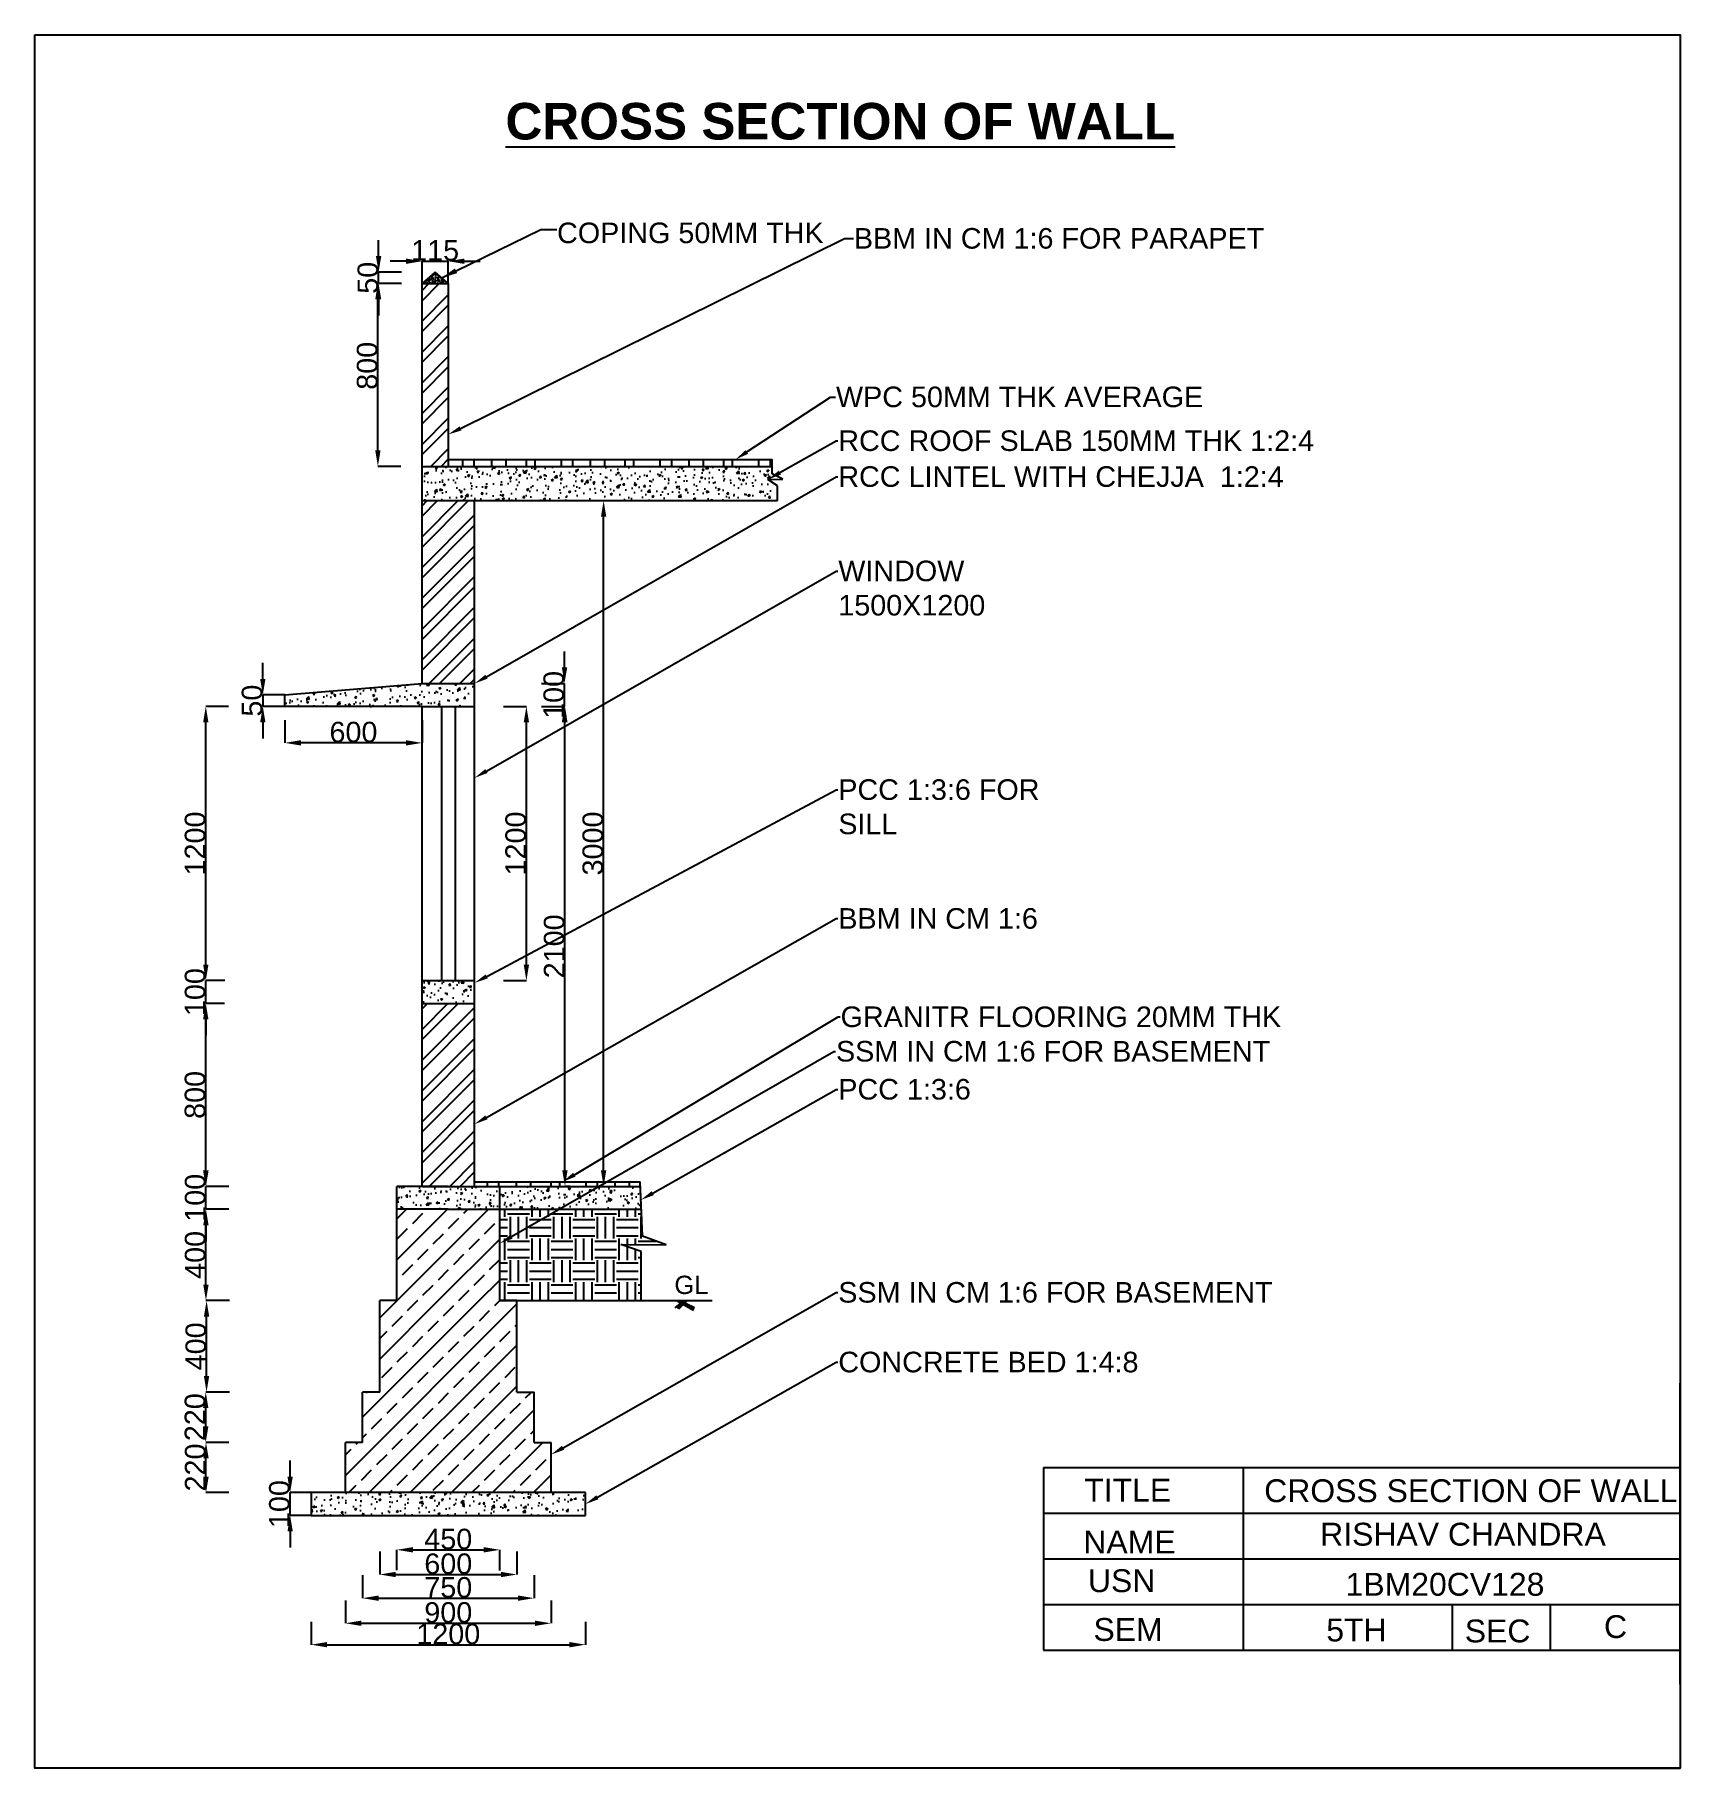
# Model space of a CAD drawing. Header units: millimetres. Extents: x 195193 to 202394, y 61107 to 68691.
import ezdxf
from ezdxf import colors
from ezdxf.entities.mleader import LeaderData, LeaderLine
from ezdxf.math import Vec2, Vec3

# ---------------------------------------------------------------- set-up
doc = ezdxf.new("R2010")
doc.units = ezdxf.units.MM
doc.styles.get("Standard").update_dxf_attribs({"font": 'Arial.ttf'})
doc.dimstyles.new('ISO-25', dxfattribs={"dimtxt": 90, "dimasz": 70, "dimexe": 0.1, "dimexo": 0, "dimtad": 1, "dimtxsty": 'Standard', "dimcen": 2.5, "dimadec": 0, "dimazin": 0, "dimtfac": 1, "dimtmove": 0, "dimatfit": 3, "dimfxl": 0, "dimarcsym": 0})

# ---------------------------------------------------------------- blocks, each defined once
blk = doc.blocks.new('*D1')
at = {"color": 0, "lineweight": -2}
for p, q in [((196403.1, 61747.5), (196403.1, 61647.4)), ((197603.1, 61747.5), (197603.1, 61647.4)), ((196473.1, 61647.5), (197533.1, 61647.5))]:
    blk.add_line(p, q, dxfattribs=at)
at = {"color": 0}
for points in [[(196473.1, 61659.1), (196473.1, 61635.8), (196403.1, 61647.5)], [(197533.1, 61659.1), (197533.1, 61635.8), (197603.1, 61647.5)]]:
    blk.add_solid(points, dxfattribs=at)
at = {"layer": 'Defpoints', "color": 0}
for p in [(196403.1, 62212.7), (197603.1, 62212.7), (197603.1, 61647.5)]:
    blk.add_point(p, dxfattribs=at)
at = {"color": 0, "insert": (197003.1, 61694), "char_height": 90, "attachment_point": 5}
blk.add_mtext('1200', dxfattribs=at)
blk = doc.blocks.new('*D2')
at = {"color": 0, "lineweight": -2}
for p, q in [((196553.1, 61841.1), (196553.1, 61741)), ((197453.1, 61841.1), (197453.1, 61741)), ((196623.1, 61741.1), (197383.1, 61741.1))]:
    blk.add_line(p, q, dxfattribs=at)
at = {"color": 0}
for points in [[(196623.1, 61752.8), (196623.1, 61729.5), (196553.1, 61741.1)], [(197383.1, 61752.8), (197383.1, 61729.5), (197453.1, 61741.1)]]:
    blk.add_solid(points, dxfattribs=at)
at = {"layer": 'Defpoints', "color": 0}
for p in [(196553.1, 62312.7), (197453.1, 62312.7), (197453.1, 61741.1)]:
    blk.add_point(p, dxfattribs=at)
at = {"color": 0, "insert": (197003.1, 61787.7), "char_height": 90, "attachment_point": 5}
blk.add_mtext('900', dxfattribs=at)
blk = doc.blocks.new('*D3')
at = {"color": 0, "lineweight": -2}
for p, q in [((196628.1, 61950.9), (196628.1, 61850.8)), ((197378.1, 61950.9), (197378.1, 61850.8)), ((196698.1, 61850.9), (197308.1, 61850.9))]:
    blk.add_line(p, q, dxfattribs=at)
at = {"color": 0}
for points in [[(196698.1, 61862.6), (196698.1, 61839.2), (196628.1, 61850.9)], [(197308.1, 61862.6), (197308.1, 61839.2), (197378.1, 61850.9)]]:
    blk.add_solid(points, dxfattribs=at)
at = {"layer": 'Defpoints', "color": 0}
for p in [(196628.1, 62532.7), (197378.1, 62532.7), (197378.1, 61850.9)]:
    blk.add_point(p, dxfattribs=at)
at = {"color": 0, "insert": (197003.1, 61897.5), "char_height": 90, "attachment_point": 5}
blk.add_mtext('750', dxfattribs=at)
blk = doc.blocks.new('*D4')
at = {"color": 0, "lineweight": -2}
for p, q in [((196703.1, 62054.5), (196703.1, 61954.4)), ((197303.1, 62054.5), (197303.1, 61954.4)), ((196773.1, 61954.5), (197233.1, 61954.5))]:
    blk.add_line(p, q, dxfattribs=at)
at = {"color": 0}
for points in [[(196773.1, 61966.1), (196773.1, 61942.8), (196703.1, 61954.5)], [(197233.1, 61966.1), (197233.1, 61942.8), (197303.1, 61954.5)]]:
    blk.add_solid(points, dxfattribs=at)
at = {"layer": 'Defpoints', "color": 0}
for p in [(196703.1, 62752.7), (197303.1, 62057.5), (197303.1, 61954.5)]:
    blk.add_point(p, dxfattribs=at)
at = {"color": 0, "insert": (197003.1, 62001), "char_height": 90, "attachment_point": 5}
blk.add_mtext('600', dxfattribs=at)
blk = doc.blocks.new('*D5')
at = {"color": 0, "lineweight": -2}
for p, q in [((196778.1, 61973.2), (196778.1, 62062.7)), ((196848.1, 62062.6), (197158.1, 62062.6)), ((197228.1, 61972.2), (197228.1, 62062.7))]:
    blk.add_line(p, q, dxfattribs=at)
at = {"color": 0}
for points in [[(196848.1, 62074.2), (196848.1, 62050.9), (196778.1, 62062.6)], [(197158.1, 62074.2), (197158.1, 62050.9), (197228.1, 62062.6)]]:
    blk.add_solid(points, dxfattribs=at)
at = {"layer": 'Defpoints', "color": 0}
for p in [(197228.1, 62062.6), (196778.1, 61973.2), (197228.1, 61972.2)]:
    blk.add_point(p, dxfattribs=at)
at = {"color": 0, "insert": (197003.1, 62109.1), "char_height": 90, "attachment_point": 5}
blk.add_mtext('450', dxfattribs=at)
blk = doc.blocks.new('*D6')
at = {"color": 0, "lineweight": -2}
for p, q in [((196043, 62532.7), (195942.9, 62532.7)), ((195943, 62382.7), (195943, 62462.7)), ((196043, 62312.7), (195942.9, 62312.7))]:
    blk.add_line(p, q, dxfattribs=at)
at = {"color": 0}
for points in [[(195931.3, 62462.7), (195954.6, 62462.7), (195943, 62532.7)], [(195931.3, 62382.7), (195954.6, 62382.7), (195943, 62312.7)]]:
    blk.add_solid(points, dxfattribs=at)
at = {"layer": 'Defpoints', "color": 0}
for p in [(195943, 62532.7), (196553.1, 62532.7), (196553.1, 62312.7)]:
    blk.add_point(p, dxfattribs=at)
at = {"color": 0, "insert": (195896.4, 62422.7), "char_height": 90, "attachment_point": 5, "rotation": 90}
blk.add_mtext('220', dxfattribs=at)
blk = doc.blocks.new('*D7')
at = {"color": 0, "lineweight": -2}
for p, q in [((196041.8, 62752.7), (195941.7, 62752.7)), ((195941.8, 62602.7), (195941.8, 62682.7)), ((196041.8, 62532.7), (195941.7, 62532.7))]:
    blk.add_line(p, q, dxfattribs=at)
at = {"color": 0}
for points in [[(195930.1, 62682.7), (195953.4, 62682.7), (195941.8, 62752.7)], [(195930.1, 62602.7), (195953.4, 62602.7), (195941.8, 62532.7)]]:
    blk.add_solid(points, dxfattribs=at)
at = {"layer": 'Defpoints', "color": 0}
for p in [(195941.8, 62752.7), (196628.1, 62752.7), (196628.1, 62532.7)]:
    blk.add_point(p, dxfattribs=at)
at = {"color": 0, "insert": (195895.2, 62642.7), "char_height": 90, "attachment_point": 5, "rotation": 90}
blk.add_mtext('220', dxfattribs=at)
blk = doc.blocks.new('*D8')
at = {"color": 0, "lineweight": -2}
for p, q in [((196045.4, 63152.7), (195945.3, 63152.7)), ((195945.4, 62822.7), (195945.4, 63082.7)), ((196045.4, 62752.7), (195945.3, 62752.7))]:
    blk.add_line(p, q, dxfattribs=at)
at = {"color": 0}
for points in [[(195933.7, 63082.7), (195957, 63082.7), (195945.4, 63152.7)], [(195933.7, 62822.7), (195957, 62822.7), (195945.4, 62752.7)]]:
    blk.add_solid(points, dxfattribs=at)
at = {"layer": 'Defpoints', "color": 0}
for p in [(195945.4, 63152.7), (196703.1, 63152.7), (196703.1, 62752.7)]:
    blk.add_point(p, dxfattribs=at)
at = {"color": 0, "insert": (195898.8, 62952.7), "char_height": 90, "attachment_point": 5, "rotation": 90}
blk.add_mtext('400', dxfattribs=at)
blk = doc.blocks.new('*D9')
at = {"color": 0, "lineweight": -2}
for p, q in [((196042.7, 63552.7), (195942.6, 63552.7)), ((195942.7, 63222.7), (195942.7, 63482.7)), ((196042.7, 63152.7), (195942.6, 63152.7))]:
    blk.add_line(p, q, dxfattribs=at)
at = {"color": 0}
for points in [[(195931, 63482.7), (195954.4, 63482.7), (195942.7, 63552.7)], [(195931, 63222.7), (195954.4, 63222.7), (195942.7, 63152.7)]]:
    blk.add_solid(points, dxfattribs=at)
at = {"layer": 'Defpoints', "color": 0}
for p in [(195942.7, 63552.7), (196778.1, 63552.7), (196778.1, 63152.7)]:
    blk.add_point(p, dxfattribs=at)
at = {"color": 0, "insert": (195896.1, 63352.7), "char_height": 90, "attachment_point": 5, "rotation": 90}
blk.add_mtext('400', dxfattribs=at)
blk = doc.blocks.new('*D10')
at = {"color": 0, "lineweight": -2}
for p, q in [((195942.7, 63722.7), (195942.7, 63792.7)), ((196042.7, 63652.7), (195942.6, 63652.7)), ((195942.7, 63552.7), (195942.7, 63652.7)), ((196035.3, 63552.7), (195942.6, 63552.7)), ((195942.7, 63482.7), (195942.7, 63412.7))]:
    blk.add_line(p, q, dxfattribs=at)
at = {"color": 0}
for points in [[(195931.1, 63722.7), (195954.4, 63722.7), (195942.7, 63652.7)], [(195931.1, 63482.7), (195954.4, 63482.7), (195942.7, 63552.7)]]:
    blk.add_solid(points, dxfattribs=at)
at = {"layer": 'Defpoints', "color": 0}
for p in [(195942.7, 63652.7), (196778.1, 63652.7), (196035.3, 63552.7)]:
    blk.add_point(p, dxfattribs=at)
at = {"color": 0, "insert": (195896.2, 63602.7), "char_height": 90, "attachment_point": 5, "rotation": 90}
blk.add_mtext('100', dxfattribs=at)
blk = doc.blocks.new('*D11')
at = {"color": 0, "lineweight": -2}
for p, q in [((195941.9, 64452.7), (195942, 64452.7)), ((195941.9, 63722.7), (195941.9, 64382.7)), ((195941.9, 63652.7), (195942, 63652.7))]:
    blk.add_line(p, q, dxfattribs=at)
at = {"color": 0}
for points in [[(195930.2, 64382.7), (195953.5, 64382.7), (195941.9, 64452.7)], [(195930.2, 63722.7), (195953.5, 63722.7), (195941.9, 63652.7)]]:
    blk.add_solid(points, dxfattribs=at)
at = {"layer": 'Defpoints', "color": 0}
for p in [(195941.9, 64452.7), (195941.9, 64452.7), (195941.9, 63652.7)]:
    blk.add_point(p, dxfattribs=at)
at = {"color": 0, "insert": (195895.3, 64052.7), "char_height": 90, "attachment_point": 5, "rotation": 90}
blk.add_mtext('800', dxfattribs=at)
blk = doc.blocks.new('*D12')
at = {"color": 0, "lineweight": -2}
for p, q in [((196042.1, 65752.7), (195942, 65752.7)), ((195942.1, 64622.7), (195942.1, 65682.7)), ((196025.8, 64552.7), (195942, 64552.7))]:
    blk.add_line(p, q, dxfattribs=at)
at = {"color": 0}
for points in [[(195930.5, 65682.7), (195953.8, 65682.7), (195942.1, 65752.7)], [(195930.5, 64622.7), (195953.8, 64622.7), (195942.1, 64552.7)]]:
    blk.add_solid(points, dxfattribs=at)
at = {"layer": 'Defpoints', "color": 0}
for p in [(195942.1, 65752.7), (196890.6, 65752.7), (196025.8, 64552.7)]:
    blk.add_point(p, dxfattribs=at)
at = {"color": 0, "insert": (195895.6, 65152.7), "char_height": 90, "attachment_point": 5, "rotation": 90}
blk.add_mtext('1200', dxfattribs=at)
blk = doc.blocks.new('*D13')
at = {"color": 0, "lineweight": -2}
for p, q in [((196288.1, 65692.9), (196288.1, 65592.8)), ((196888.1, 65692.9), (196888.1, 65592.8)), ((196818.1, 65592.9), (196358.1, 65592.9))]:
    blk.add_line(p, q, dxfattribs=at)
at = {"color": 0}
for points in [[(196358.1, 65604.6), (196358.1, 65581.3), (196288.1, 65592.9)], [(196818.1, 65604.6), (196818.1, 65581.3), (196888.1, 65592.9)]]:
    blk.add_solid(points, dxfattribs=at)
at = {"layer": 'Defpoints', "color": 0}
for p in [(196288.1, 65752.7), (196888.1, 65752.7), (196288.1, 65592.9)]:
    blk.add_point(p, dxfattribs=at)
at = {"color": 0, "insert": (196588.1, 65639.5), "char_height": 90, "attachment_point": 5}
blk.add_mtext('600', dxfattribs=at)
blk = doc.blocks.new('*D14')
at = {"color": 0, "lineweight": -2}
for p, q in [((196191.5, 65872.7), (196191.5, 65942.7)), ((196288.1, 65802.7), (196191.4, 65802.7)), ((196191.5, 65802.7), (196191.5, 65752.7)), ((196288.1, 65752.7), (196191.4, 65752.7)), ((196191.5, 65682.7), (196191.5, 65612.7))]:
    blk.add_line(p, q, dxfattribs=at)
at = {"color": 0}
for points in [[(196179.9, 65872.7), (196203.2, 65872.7), (196191.5, 65802.7)], [(196179.9, 65682.7), (196203.2, 65682.7), (196191.5, 65752.7)]]:
    blk.add_solid(points, dxfattribs=at)
at = {"layer": 'Defpoints', "color": 0}
for p in [(196288.1, 65802.7), (196191.5, 65752.7), (196288.1, 65752.7)]:
    blk.add_point(p, dxfattribs=at)
at = {"color": 0, "insert": (196144.9, 65777.7), "char_height": 90, "attachment_point": 5, "rotation": 90}
blk.add_mtext('50', dxfattribs=at)
blk = doc.blocks.new('*D15')
at = {"color": 0, "lineweight": -2}
for p, q in [((195942.1, 64622.7), (195942.1, 64692.7)), ((196025.8, 64552.7), (195942, 64552.7)), ((195942.1, 64452.7), (195942.1, 64552.7)), ((196024.3, 64452.7), (195942, 64452.7)), ((195942.1, 64382.7), (195942.1, 64312.7))]:
    blk.add_line(p, q, dxfattribs=at)
at = {"color": 0}
for points in [[(195930.5, 64622.7), (195953.8, 64622.7), (195942.1, 64552.7)], [(195930.5, 64382.7), (195953.8, 64382.7), (195942.1, 64452.7)]]:
    blk.add_solid(points, dxfattribs=at)
at = {"layer": 'Defpoints', "color": 0}
for p in [(195942.1, 64552.7), (196025.8, 64552.7), (196024.3, 64452.7)]:
    blk.add_point(p, dxfattribs=at)
at = {"color": 0, "insert": (195895.6, 64502.7), "char_height": 90, "attachment_point": 5, "rotation": 90}
blk.add_mtext('100', dxfattribs=at)
blk = doc.blocks.new('*D16')
at = {"color": 0, "lineweight": -2}
for p, q in [((197582.6, 66652.7), (197682.7, 66652.7)), ((197682.6, 63722.7), (197682.6, 66582.7)), ((197582.6, 63652.7), (197682.7, 63652.7))]:
    blk.add_line(p, q, dxfattribs=at)
at = {"color": 0}
for points in [[(197670.9, 66582.7), (197694.2, 66582.7), (197682.6, 66652.7)], [(197670.9, 63722.7), (197694.2, 63722.7), (197682.6, 63652.7)]]:
    blk.add_solid(points, dxfattribs=at)
at = {"layer": 'Defpoints', "color": 0}
for p in [(196888.1, 66652.7), (197682.6, 66652.7), (196778.1, 63652.7)]:
    blk.add_point(p, dxfattribs=at)
at = {"color": 0, "insert": (197635.9, 65152.7), "char_height": 90, "attachment_point": 5, "rotation": 90}
blk.add_mtext('3000', dxfattribs=at)
blk = doc.blocks.new('*D17')
at = {"color": 0, "lineweight": -2}
for p, q in [((197244.8, 65752.7), (197344.9, 65752.7)), ((197344.8, 64622.7), (197344.8, 65682.7)), ((197244.8, 64552.7), (197344.9, 64552.7))]:
    blk.add_line(p, q, dxfattribs=at)
at = {"color": 0}
for points in [[(197333.2, 65682.7), (197356.5, 65682.7), (197344.8, 65752.7)], [(197333.2, 64622.7), (197356.5, 64622.7), (197344.8, 64552.7)]]:
    blk.add_solid(points, dxfattribs=at)
at = {"layer": 'Defpoints', "color": 0}
for p in [(197118.1, 65752.7), (197344.8, 65752.7), (197118.1, 64552.7)]:
    blk.add_point(p, dxfattribs=at)
at = {"color": 0, "insert": (197298.2, 65152.7), "char_height": 90, "attachment_point": 5, "rotation": 90}
blk.add_mtext('1200', dxfattribs=at)
blk = doc.blocks.new('*D18')
at = {"color": 0, "lineweight": -2}
for p, q in [((197413.4, 65752.7), (197513.5, 65752.7)), ((197513.4, 63722.7), (197513.4, 65682.7)), ((197535.8, 63652.7), (197513.3, 63652.7))]:
    blk.add_line(p, q, dxfattribs=at)
at = {"color": 0}
for points in [[(197501.7, 65682.7), (197525, 65682.7), (197513.4, 65752.7)], [(197501.7, 63722.7), (197525, 63722.7), (197513.4, 63652.7)]]:
    blk.add_solid(points, dxfattribs=at)
at = {"layer": 'Defpoints', "color": 0}
for p in [(197118.1, 65752.7), (197513.4, 65752.7), (197535.8, 63652.7)]:
    blk.add_point(p, dxfattribs=at)
at = {"color": 0, "insert": (197466.8, 64702.7), "char_height": 90, "attachment_point": 5, "rotation": 90}
blk.add_mtext('2100', dxfattribs=at)
blk = doc.blocks.new('*D19')
at = {"color": 0, "lineweight": -2}
for p, q in [((196818.1, 67700.2), (196748.1, 67700.2)), ((196888.1, 67602.7), (196888.1, 67700.3)), ((196888.1, 67700.2), (197003.1, 67700.2)), ((197003.1, 67602.7), (197003.1, 67700.3)), ((197073.1, 67700.2), (197143.1, 67700.2))]:
    blk.add_line(p, q, dxfattribs=at)
at = {"color": 0}
for points in [[(196818.1, 67711.9), (196818.1, 67688.5), (196888.1, 67700.2)], [(197073.1, 67711.9), (197073.1, 67688.5), (197003.1, 67700.2)]]:
    blk.add_solid(points, dxfattribs=at)
at = {"layer": 'Defpoints', "color": 0}
for p in [(197003.1, 67700.2), (196888.1, 67602.7), (197003.1, 67602.7)]:
    blk.add_point(p, dxfattribs=at)
at = {"color": 0, "insert": (196945.6, 67746.8), "char_height": 90, "attachment_point": 5}
blk.add_mtext('115', dxfattribs=at)
blk = doc.blocks.new('*D20')
at = {"color": 0, "lineweight": -2}
for p, q in [((196795, 67602.7), (196694.9, 67602.7)), ((196695, 66872.7), (196695, 67532.7)), ((196795, 66802.7), (196694.9, 66802.7))]:
    blk.add_line(p, q, dxfattribs=at)
at = {"color": 0}
for points in [[(196683.4, 67532.7), (196706.7, 67532.7), (196695, 67602.7)], [(196683.4, 66872.7), (196706.7, 66872.7), (196695, 66802.7)]]:
    blk.add_solid(points, dxfattribs=at)
at = {"layer": 'Defpoints', "color": 0}
for p in [(196695, 67602.7), (196888.1, 67602.7), (196888.1, 66802.7)]:
    blk.add_point(p, dxfattribs=at)
at = {"color": 0, "insert": (196648.5, 67242.7), "char_height": 90, "attachment_point": 5, "rotation": 90}
blk.add_mtext('800', dxfattribs=at)
blk = doc.blocks.new('*D21')
at = {"color": 0, "lineweight": -2}
for p, q in [((196698.1, 67722.7), (196698.1, 67792.7)), ((196798.1, 67652.7), (196698, 67652.7)), ((196798.1, 67602.7), (196698, 67602.7)), ((196698.1, 67602.7), (196698.1, 67652.7)), ((196698.1, 67532.7), (196698.1, 67462.7))]:
    blk.add_line(p, q, dxfattribs=at)
at = {"color": 0}
for points in [[(196686.4, 67722.7), (196709.8, 67722.7), (196698.1, 67652.7)], [(196686.4, 67532.7), (196709.8, 67532.7), (196698.1, 67602.7)]]:
    blk.add_solid(points, dxfattribs=at)
at = {"layer": 'Defpoints', "color": 0}
for p in [(196698.1, 67652.7), (196888.1, 67602.7), (196945.6, 67652.7)]:
    blk.add_point(p, dxfattribs=at)
at = {"color": 0, "insert": (196651.5, 67627.7), "char_height": 90, "attachment_point": 5, "rotation": 90}
blk.add_mtext('50', dxfattribs=at)
blk = doc.blocks.new('*D22')
at = {"color": 0, "lineweight": -2}
for p, q in [((196311.1, 62382.7), (196311.1, 62452.7)), ((196403.1, 62312.7), (196311, 62312.7)), ((196311.1, 62212.7), (196311.1, 62312.7)), ((196403.1, 62212.7), (196311, 62212.7)), ((196311.1, 62142.7), (196311.1, 62072.7))]:
    blk.add_line(p, q, dxfattribs=at)
at = {"color": 0}
for points in [[(196299.4, 62382.7), (196322.8, 62382.7), (196311.1, 62312.7)], [(196299.4, 62142.7), (196322.8, 62142.7), (196311.1, 62212.7)]]:
    blk.add_solid(points, dxfattribs=at)
at = {"layer": 'Defpoints', "color": 0}
for p in [(196311.1, 62312.7), (196403.1, 62312.7), (196403.1, 62212.7)]:
    blk.add_point(p, dxfattribs=at)
at = {"color": 0, "insert": (196264.5, 62262.7), "char_height": 90, "attachment_point": 5, "rotation": 90}
blk.add_mtext('100', dxfattribs=at)
blk = doc.blocks.new('*D23')
at = {"color": 0, "lineweight": -2}
for p, q in [((197511.5, 65922.7), (197511.5, 65992.7)), ((197411.5, 65852.7), (197511.6, 65852.7)), ((197511.5, 65752.7), (197511.5, 65852.7)), ((197411.5, 65752.7), (197511.6, 65752.7)), ((197511.5, 65682.7), (197511.5, 65612.7))]:
    blk.add_line(p, q, dxfattribs=at)
at = {"color": 0}
for points in [[(197499.9, 65922.7), (197523.2, 65922.7), (197511.5, 65852.7)], [(197499.9, 65682.7), (197523.2, 65682.7), (197511.5, 65752.7)]]:
    blk.add_solid(points, dxfattribs=at)
at = {"layer": 'Defpoints', "color": 0}
for p in [(197118.1, 65852.7), (197511.5, 65852.7), (197118.1, 65752.7)]:
    blk.add_point(p, dxfattribs=at)
at = {"color": 0, "insert": (197465, 65802.7), "char_height": 90, "attachment_point": 5, "rotation": 90}
blk.add_mtext('100', dxfattribs=at)

msp = doc.modelspace()

# ---------------------------------------------------------------- hatches: boundary and pattern name
h = msp.add_hatch()
h.set_pattern_fill('AR-CONC', color=256, scale=0.1)
h.paths.add_polyline_path([(196945.584, 67652.657), (196888.084, 67602.657), (197003.084, 67602.657)])
h = msp.add_hatch()
h.set_pattern_fill('ANSI32', color=256, scale=10)
h.paths.add_polyline_path([(197118.084, 64452.657), (196888.084, 64452.657), (196888.084, 63652.657), (197003.084, 63652.657), (197118.084, 63652.657)])
h.paths.add_polyline_path([(197118.084, 66652.657), (196888.084, 66652.657), (196888.084, 65852.657), (197118.084, 65852.657)])
h.paths.add_polyline_path([(197003.084, 67602.657), (196888.084, 67602.657), (196888.084, 66802.657), (197003.084, 66802.657)])
h = msp.add_hatch()
h.set_pattern_fill('AR-RSHKE', color=256, scale=0.5)
h.paths.add_polyline_path([(197842.284, 63672.657), (197228.084, 63672.657), (197118.084, 63672.657), (197118.084, 63652.657), (197228.084, 63652.657), (197843.175, 63652.657)])
h.paths.add_polyline_path([(198419.667, 66832.657), (197003.084, 66832.657), (197003.084, 66802.657), (198419.667, 66802.657)])
h = msp.add_hatch()
h.set_pattern_fill('AR-CONC', color=256, scale=0.5)
h.paths.add_polyline_path([(198419.667, 66770.02), (198419.667, 66802.657), (196888.084, 66802.657), (196888.084, 66652.657), (198442.963, 66652.657), (198442.963, 66718.069), (198401.796, 66745.668), (198466.781, 66747.291)])
h = msp.add_hatch()
h.set_pattern_fill('AR-CONC', color=256, scale=0.5)
h.paths.add_polyline_path([(197118.084, 65852.657), (196888.084, 65852.657), (196288.084, 65802.657), (196288.084, 65752.657), (196888.084, 65752.657), (197118.084, 65752.657)])
h = msp.add_hatch()
h.set_pattern_fill('AR-CONC', color=256, scale=0.5)
h.paths.add_polyline_path([(197118.084, 65852.657), (196888.084, 65852.657), (196888.084, 65752.657), (197118.084, 65752.657)])
h = msp.add_hatch()
h.set_pattern_fill('AR-CONC', color=256, scale=0.5)
h.paths.add_polyline_path([(197118.084, 64552.657), (196888.084, 64552.657), (196888.084, 64452.657), (197118.084, 64452.657)])
h = msp.add_hatch()
h.set_pattern_fill('AR-CONC', color=256, scale=0.5)
h.paths.add_polyline_path([(197228.084, 63652.657), (197003.084, 63652.657), (196890.584, 63652.657), (196778.084, 63652.657), (196778.084, 63552.657), (197003.084, 63552.657), (197228.084, 63552.657)])
h = msp.add_hatch()
h.set_pattern_fill('AR-CONC', color=256, scale=0.5)
h.paths.add_polyline_path([(197843.605, 63652.657), (197228.084, 63652.657), (197228.084, 63552.657), (197847.858, 63552.702)])
h = msp.add_hatch()
h.set_pattern_fill('ANSI33', color=256, scale=20)
h.paths.add_polyline_path([(197228.084, 63552.657), (197003.084, 63552.657), (196778.084, 63552.657), (196778.084, 63152.657), (197003.084, 63152.657), (197228.084, 63152.657)])
h = msp.add_hatch()
h.set_pattern_fill('EARTH', color=256, scale=15)
h.paths.add_polyline_path([(197852.887, 63434.506), (197847.858, 63552.702), (197228.084, 63552.657), (197228.084, 63152.657), (197846.787, 63152.657), (197846.787, 63367.221), (197758.202, 63398.761), (197955.988, 63396.658)])
h = msp.add_hatch()
h.set_pattern_fill('ANSI33', color=256, scale=20)
h.paths.add_polyline_path([(197453.084, 62532.657), (197003.084, 62532.657), (196553.084, 62532.657), (196553.084, 62312.657), (197453.084, 62312.657)])
h.paths.add_polyline_path([(197378.084, 62752.657), (197003.084, 62752.657), (196628.084, 62752.657), (196628.084, 62532.657), (197003.084, 62532.657), (197378.084, 62532.657)])
h.paths.add_polyline_path([(197303.084, 63152.657), (197003.084, 63152.657), (196703.084, 63152.657), (196703.084, 62752.657), (197003.084, 62752.657), (197303.084, 62752.657)])
h = msp.add_hatch()
h.set_pattern_fill('ANSI33', color=256)
edge = h.paths.add_edge_path()
edge.add_line((197003.084, 62532.657), (196553.084, 62532.657))
h = msp.add_hatch()
h.set_pattern_fill('AR-CONC', color=256, scale=20)
h.paths.add_polyline_path([(197603.084, 62312.657), (196403.084, 62312.657), (196403.084, 62212.657), (197603.084, 62212.657)])
h = msp.add_hatch()
h.set_pattern_fill('AR-CONC', color=256, scale=0.5)
h.paths.add_polyline_path([(197603.084, 62312.657), (196403.084, 62312.657), (196403.084, 62212.657), (197603.084, 62212.657)])

# ---------------------------------------------------------------- linework, layer by layer
for p, q in [((196945.584, 67652.657), (196888.084, 67602.657)), ((196888.084, 66802.657), (196888.084, 67602.657)), ((196888.084, 67602.657), (197003.084, 67602.657)), ((197003.084, 67602.657), (196945.584, 67652.657)), ((197003.084, 67602.657), (197003.084, 66802.657)), ((197003.084, 66832.657), (198419.667, 66832.657)), ((198419.667, 66770.02), (198419.667, 66832.657)), ((196888.084, 66802.657), (198419.667, 66802.657)), ((196888.084, 65852.657), (196888.084, 66802.657)), ((198401.796, 66745.668), (198466.781, 66747.291)), ((198466.781, 66747.291), (198419.667, 66770.02)), ((198442.963, 66718.069), (198401.796, 66745.668)), ((198442.963, 66652.657), (198442.963, 66718.069)), ((196888.084, 66652.657), (197118.084, 66652.657)), ((196888.084, 66652.657), (198442.963, 66652.657)), ((197118.084, 63652.657), (197118.084, 66652.657)), ((196288.084, 65802.657), (196888.084, 65852.657)), ((196888.084, 65852.657), (197118.084, 65852.657)), ((196288.084, 65752.657), (196288.084, 65802.657)), ((196888.084, 65752.657), (196288.084, 65752.657)), ((196888.084, 63652.657), (196888.084, 65752.657)), ((196888.084, 65752.657), (197118.084, 65752.657)), ((196974.334, 64552.657), (196974.334, 65752.657)), ((197034.334, 64552.657), (197034.334, 65752.657)), ((196888.084, 64552.657), (197118.084, 64552.657)), ((196888.084, 64452.657), (196888.084, 64552.657)), ((196888.084, 64452.657), (197118.084, 64452.657)), ((196778.084, 63152.657), (196778.084, 63652.657)), ((197003.084, 63652.657), (196778.084, 63652.657)), ((196890.584, 63652.657), (197118.084, 63652.657)), ((197003.084, 63652.657), (197228.084, 63652.657)), ((197115.584, 63672.657), (197228.084, 63672.657)), ((197228.084, 63672.657), (197842.754, 63672.657)), ((197228.084, 63152.657), (197228.084, 63652.657)), ((197228.084, 63652.657), (197843.605, 63652.657)), ((197852.887, 63434.506), (197842.284, 63672.657)), ((197003.084, 63552.657), (196778.084, 63552.657)), ((197003.084, 63552.657), (197228.084, 63552.657)), ((197228.084, 63552.657), (197847.858, 63552.702)), ((197955.988, 63396.658), (197852.887, 63434.506)), ((197852.887, 63434.506), (197852.887, 63434.506)), ((197846.787, 63367.221), (197758.202, 63398.761)), ((197758.202, 63398.761), (197955.988, 63396.658)), ((197846.787, 63152.657), (197846.787, 63367.221)), ((196703.084, 62752.657), (196703.084, 63152.657)), ((196778.084, 63152.657), (196703.084, 63152.657)), ((197303.084, 63152.657), (197228.084, 63152.657)), ((197228.084, 63152.657), (197846.787, 63152.657)), ((197303.084, 62752.657), (197303.084, 63152.657)), ((197846.787, 63152.657), (198157.583, 63152.657)), ((198033.893, 63152.657), (197994.708, 63121.616)), ((198002.185, 63152.657), (198076.223, 63110.701)), ((198041.511, 63152.657), (198004.849, 63118.887)), ((198009.919, 63152.657), (198079.344, 63114.989)), ((198048.922, 63152.657), (198010.699, 63115.769)), ((198016.549, 63152.657), (198080.124, 63122.005)), ((196628.084, 62532.657), (196628.084, 62752.657)), ((196703.084, 62752.657), (196628.084, 62752.657)), ((197303.084, 62752.657), (197378.084, 62752.657)), ((197378.084, 62532.657), (197378.084, 62752.657)), ((202393.52, 61474.973), (202393.52, 62791.587)), ((196553.084, 62312.657), (196553.084, 62532.657)), ((196628.084, 62532.657), (196553.084, 62532.657)), ((197378.084, 62532.657), (197453.084, 62532.657)), ((197453.084, 62312.657), (197453.084, 62532.657)), ((199607.137, 62423.136), (199607.137, 61623.136)), ((199607.137, 62423.136), (202393.52, 62423.136)), ((200480.232, 62423.136), (200480.232, 61623.136)), ((197603.084, 62312.657), (196403.084, 62312.657)), ((196403.084, 62312.657), (196403.084, 62212.657)), ((197603.084, 62212.657), (197603.084, 62312.657)), ((196403.084, 62212.657), (197603.084, 62212.657)), ((199607.137, 62223.136), (202393.52, 62223.136)), ((199607.137, 62023.136), (202393.52, 62023.136)), ((199607.137, 61823.136), (202393.52, 61823.136)), ((201395.825, 61823.136), (201395.825, 61623.136)), ((201823.449, 61823.136), (201823.449, 61623.136)), ((199607.137, 61623.136), (202393.52, 61623.136)), ((199942.866, 61106.523), (202393.52, 61106.523))]:
    msp.add_line(p, q)
msp.add_lwpolyline([(195193.405, 68691.322), (202393.52, 68691.322), (202393.52, 61106.523), (195193.405, 61106.523)], close=True)

# ---------------------------------------------------------------- texts
at = {"attachment_point": 1}
for s, width, heights, insert, char_height in [('{\\fArial|b1|i0|c0|p34;\\LCROSS SECTION OF WALL}', 4307.34551, [0], (197253.347, 68392.701), 160), ('GL', 50, [0], (197992.227, 63261.692), 80), ('TITLE', 33.5058, [0], (199785.566, 62373.376), 100), ('CROSS SECTION OF WALL', 1913.28792, [0], (200572.814, 62371.029), 100), ('NAME', 33.5058, [0], (199781.586, 62146.633), 100), ('RISHAV CHANDRA', 1913.28792, [0], (200817.837, 62180.844), 100), ('USN', 33.5058, [0], (199801.736, 61977.466), 100), ('1BM20CV128', 1913.28792, [0], (200929.076, 61961.744), 100), ('C', 570.07089, [0], (201823.449, 61823.136), 5), ('C', 570.07089, [5.171], (201823.449, 61817.966), 5), ('SEM', 80, [0], (199825.917, 61763.993), 100), ('5TH', 80, [0], (200844.474, 61761.621), 100), ('SEC', 80, [0], (201450.369, 61757.593), 100), ('C', 570.07089, [0], (202059.621, 61776.516), 100)]:
    msp.add_mtext_dynamic_manual_height_columns(s, width=width, gutter_width=12.5, heights=heights, dxfattribs=dict(at, insert=insert, char_height=char_height))
at = {"insert": (197478.977, 67869.204), "char_height": 90, "attachment_point": 1}
msp.add_mtext('COPING 50MM THK', dxfattribs=at)

# ---------------------------------------------------------------- dimensions: what is measured, and where the dimension line sits
for base, p1, p2, picture, middle in [((196698.094, 67652.657), (196888.084, 67602.657), (196945.584, 67652.657), '*D21', (196698.094, 67627.657)), ((196695.036, 67602.657), (196888.084, 66802.657), (196888.084, 67602.657), '*D20', (196695.036, 67242.715)), ((197682.555, 66652.657), (196778.084, 63652.657), (196888.084, 66652.657), '*D16', (197682.555, 65152.657)), ((197511.548, 65852.657), (197118.084, 65752.657), (197118.084, 65852.657), '*D23', (197511.548, 65802.657)), ((196191.522, 65752.657), (196288.084, 65802.657), (196288.084, 65752.657), '*D14', (196191.522, 65777.657)), ((197344.819, 65752.657), (197118.084, 64552.657), (197118.084, 65752.657), '*D17', (197344.819, 65152.657)), ((197513.364, 65752.657), (197535.844, 63652.657), (197118.084, 65752.657), '*D18', (197513.364, 64702.657)), ((195942.149, 64552.657), (196024.307, 64452.657), (196025.785, 64552.657), '*D15', (195942.149, 64502.657)), ((195942.748, 63652.657), (196035.321, 63552.657), (196778.084, 63652.657), '*D10', (195942.748, 63602.657)), ((195942.957, 62532.657), (196553.084, 62312.657), (196553.084, 62532.657), '*D6', (195942.957, 62422.657)), ((196311.092, 62312.657), (196403.084, 62212.657), (196403.084, 62312.657), '*D22', (196311.092, 62262.657))]:
    dim = msp.add_linear_dim(base=base, p1=p1, p2=p2, angle=90, dimstyle='ISO-25')
    dim.commit()
    dim.dimension.update_dxf_attribs({"geometry": picture, "text_midpoint": middle, "dimtype": 160})
for base, p1, p2, picture, middle in [((197003.084, 67700.189), (196888.084, 67602.657), (197003.084, 67602.657), '*D19', (196945.584, 67700.189)), ((197303.084, 61954.473), (196703.084, 62752.657), (197303.084, 62057.537), '*D4', (197003.084, 61954.473)), ((197378.084, 61850.891), (196628.084, 62532.657), (197378.084, 62532.657), '*D3', (197003.084, 61850.891)), ((197453.084, 61741.131), (196553.084, 62312.657), (197453.084, 62312.657), '*D2', (197003.084, 61741.131)), ((197603.084, 61647.451), (196403.084, 62212.657), (197603.084, 62212.657), '*D1', (197003.084, 61647.451)), ((197228.084, 62062.555), (196778.084, 61973.224), (197228.084, 61972.227), '*D5', (197003.084, 62062.555))]:
    dim = msp.add_linear_dim(base=base, p1=p1, p2=p2, dimstyle='ISO-25')
    dim.commit()
    dim.dimension.update_dxf_attribs({"geometry": picture, "text_midpoint": middle, "dimtype": 160})
for base, p1, p2, picture, middle in [((195942.149, 65752.657), (196025.785, 64552.657), (196890.584, 65752.657), '*D12', (195895.572, 65152.657)), ((195941.86, 64452.657), (195941.86, 63652.657), (195941.86, 64452.657), '*D11', (195895.284, 64052.657)), ((195942.709, 63552.657), (196778.084, 63152.657), (196778.084, 63552.657), '*D9', (195896.132, 63352.657)), ((195945.374, 63152.657), (196703.084, 62752.657), (196703.084, 63152.657), '*D8', (195898.798, 62952.657)), ((195941.768, 62752.657), (196628.084, 62532.657), (196628.084, 62752.657), '*D7', (195895.191, 62642.657))]:
    dim = msp.add_linear_dim(base=base, p1=p1, p2=p2, angle=90, dimstyle='ISO-25')
    dim.commit()
    dim.dimension.update_dxf_attribs({"geometry": picture, "text_midpoint": middle})
dim = msp.add_linear_dim(base=(196288.084, 65592.932), p1=(196888.084, 65752.657), p2=(196288.084, 65752.657), dimstyle='ISO-25')
dim.commit()
dim.dimension.update_dxf_attribs({"geometry": '*D13', "text_midpoint": (196588.084, 65639.509)})

# ---------------------------------------------------------------- leaders
at = {"annotation_type": 0, "has_hookline": 1, "hookline_direction": 0, "text_width": 1160.116}
msp.add_leader([(196974.334, 67627.657), (197408.352, 67839.204), (197478.352, 67839.204)], dimstyle='ISO-25', override={"dimgap": 0.625, "dimtad": 0}, dxfattribs=at)
ml = msp.add_multileader_mtext('Standard')
ml.set_content('BBM IN CM 1:6 FOR PARAPET', color=256)
ml.set_leader_properties()
ml.build(insert=Vec2(0, 0))
ml.multileader.update_dxf_attribs({"text_right_attachment_type": 6, "arrow_head_size": 60})
ctx = ml.context
ctx.base_point, ctx.char_height, ctx.arrow_head_size, ctx.plane_origin = Vec3(198775.638, 67799.525), 90, 60, Vec3(197003.084, 66942.3)
ctx.right_attachment = 6
notes = []
notes.append((ctx, [(0, (1, 1, 0), (198737.27, 67799.525), (1, 0), 38.368, [(0, [(197003.084, 66942.3)], 0, [])])]))
ctx.mtext.insert, ctx.mtext.width, ctx.mtext.flow_direction = Vec3(198777.638, 67845.293), 2002.12899, 5
ml = msp.add_multileader_mtext('Standard')
ml.set_content('WPC 50MM THK AVERAGE', color=256)
ml.set_leader_properties()
ml.build(insert=Vec2(0, 0))
ml.multileader.update_dxf_attribs({"text_right_attachment_type": 6, "arrow_head_size": 60})
ctx = ml.context
ctx.base_point, ctx.char_height, ctx.arrow_head_size, ctx.plane_origin = Vec3(198697.304, 67105.921), 90, 60, Vec3(198379.896, 66832.657)
ctx.right_attachment = 6
notes.append((ctx, [(0, (1, 1, 0), (198675.405, 67105.921), (1, 0), 21.9, [(0, [(198259.368, 66832.657)], 0, [])])]))
ctx.mtext.insert, ctx.mtext.flow_direction = Vec3(198699.304, 67151.689), 5
ml = msp.add_multileader_mtext('Standard')
ml.set_content('RCC ROOF SLAB 150MM THK 1:2:4', color=256)
ml.set_leader_properties()
ml.build(insert=Vec2(0, 0))
ml.multileader.update_dxf_attribs({"text_right_attachment_type": 6, "arrow_head_size": 60})
ctx = ml.context
ctx.base_point, ctx.char_height, ctx.arrow_head_size, ctx.plane_origin = Vec3(198707.426, 66914.17), 90, 60, Vec3(198401.796, 66745.668)
ctx.right_attachment = 6
notes.append((ctx, [(0, (1, 1, 0), (198699.426, 66914.17), (1, 0), 8, [(0, [(198401.796, 66745.668)], 0, [])])]))
ctx.mtext.insert, ctx.mtext.flow_direction = Vec3(198709.426, 66959.937), 5
ml = msp.add_multileader_mtext('Standard')
ml.set_content('RCC LINTEL WITH CHEJJA  1:2:4', color=256)
ml.set_leader_properties()
ml.build(insert=Vec2(0, 0))
ml.multileader.update_dxf_attribs({"text_right_attachment_type": 6, "arrow_head_size": 60})
ctx = ml.context
ctx.base_point, ctx.char_height, ctx.arrow_head_size, ctx.plane_origin = Vec3(198707.426, 66757.246), 90, 60, Vec3(197118.084, 65852.657)
ctx.right_attachment = 6
notes.append((ctx, [(0, (1, 1, 0), (198699.426, 66757.246), (1, 0), 8, [(0, [(197118.084, 65852.657)], 0, [])])]))
ctx.mtext.insert, ctx.mtext.width, ctx.mtext.flow_direction = Vec3(198709.426, 66803.014), 2051.11895, 5
ml = msp.add_multileader_mtext('Standard')
ml.set_content('WINDOW 1500X1200', color=256)
ml.set_leader_properties()
ml.build(insert=Vec2(0, 0))
ml.multileader.update_dxf_attribs({"text_right_attachment_type": 6, "arrow_head_size": 60})
ctx = ml.context
ctx.base_point, ctx.char_height, ctx.arrow_head_size, ctx.plane_origin = Vec3(198707.426, 66344.462), 90, 60, Vec3(197118.084, 65439.873)
ctx.right_attachment = 6
notes.append((ctx, [(0, (1, 1, 0), (198699.426, 66344.462), (1, 0), 8, [(0, [(197118.084, 65439.873)], 0, [])])]))
ctx.mtext.insert, ctx.mtext.width, ctx.mtext.flow_direction = Vec3(198709.426, 66390.23), 971.89149, 5
ml = msp.add_multileader_mtext('Standard')
ml.set_content('PCC 1:3:6 FOR SILL', color=256)
ml.set_leader_properties()
ml.build(insert=Vec2(0, 0))
ml.multileader.update_dxf_attribs({"text_right_attachment_type": 6, "arrow_head_size": 60})
ctx = ml.context
ctx.base_point, ctx.char_height, ctx.arrow_head_size, ctx.plane_origin = Vec3(198707.426, 65387.767), 90, 60, Vec3(197118.084, 64488.647)
ctx.right_attachment = 6
notes.append((ctx, [(0, (1, 1, 0), (198699.426, 65387.767), (1, 0), 8, [(0, [(197118.084, 64542.89)], 0, [])])]))
ctx.mtext.insert, ctx.mtext.width, ctx.mtext.flow_direction = Vec3(198709.426, 65433.535), 971.89149, 5
ml = msp.add_multileader_mtext('Standard')
ml.set_content('BBM IN CM 1:6', color=256)
ml.set_leader_properties()
ml.build(insert=Vec2(0, 0))
ml.multileader.update_dxf_attribs({"text_right_attachment_type": 6, "arrow_head_size": 60})
ctx = ml.context
ctx.base_point, ctx.char_height, ctx.arrow_head_size, ctx.plane_origin = Vec3(198707.426, 64824.1), 90, 60, Vec3(197118.084, 63924.98)
ctx.right_attachment = 6
notes.append((ctx, [(0, (1, 1, 0), (198699.426, 64824.1), (1, 0), 8, [(0, [(197118.084, 63924.98)], 0, [])])]))
ctx.mtext.insert, ctx.mtext.width, ctx.mtext.flow_direction = Vec3(198709.426, 64869.868), 971.89149, 5
ml = msp.add_multileader_mtext('Standard')
ml.set_content('GRANITR FLOORING 20MM THK', color=256)
ml.set_leader_properties()
ml.build(insert=Vec2(0, 0))
ml.multileader.update_dxf_attribs({"text_right_attachment_type": 6, "arrow_head_size": 60})
ctx = ml.context
ctx.base_point, ctx.char_height, ctx.arrow_head_size, ctx.plane_origin = Vec3(198717.426, 64393.778), 90, 60, Vec3(197503.098, 63672.657)
ctx.right_attachment = 6
notes.append((ctx, [(0, (1, 1, 0), (198709.426, 64393.778), (1, 0), 8, [(0, [(197503.098, 63672.657)], 0, [])])]))
ctx.mtext.insert, ctx.mtext.flow_direction = Vec3(198719.426, 64439.545), 5
ml = msp.add_multileader_mtext('Standard')
ml.set_content('SSM IN CM 1:6 FOR BASEMENT', color=256)
ml.set_leader_properties()
ml.build(insert=Vec2(0, 0))
ml.multileader.update_dxf_attribs({"text_right_attachment_type": 6, "arrow_head_size": 60})
ctx = ml.context
ctx.base_point, ctx.char_height, ctx.arrow_head_size, ctx.plane_origin = Vec3(198697.426, 64242.999), 90, 60, Vec3(197228.084, 63402.657)
ctx.right_attachment = 6
notes.append((ctx, [(0, (1, 1, 0), (198689.426, 64242.999), (1, 0), 8, [(0, [(197228.084, 63402.657)], 0, [])])]))
ctx.mtext.insert, ctx.mtext.flow_direction = Vec3(198699.426, 64288.766), 5
ml = msp.add_multileader_mtext('Standard')
ml.set_content('PCC 1:3:6', color=256)
ml.set_leader_properties()
ml.build(insert=Vec2(0, 0))
ml.multileader.update_dxf_attribs({"text_right_attachment_type": 6, "arrow_head_size": 60})
ctx = ml.context
ctx.base_point, ctx.char_height, ctx.arrow_head_size, ctx.plane_origin = Vec3(198707.426, 64076.724), 90, 60, Vec3(197845.81, 63593.454)
ctx.right_attachment = 6
notes.append((ctx, [(0, (1, 1, 0), (198699.426, 64076.724), (1, 0), 8, [(0, [(197845.81, 63593.454)], 0, [])])]))
ctx.mtext.insert, ctx.mtext.flow_direction = Vec3(198709.426, 64122.522), 5
ml = msp.add_multileader_mtext('Standard')
ml.set_content('SSM IN CM 1:6 FOR BASEMENT', color=256)
ml.set_leader_properties()
ml.build(insert=Vec2(0, 0))
ml.multileader.update_dxf_attribs({"text_right_attachment_type": 6, "arrow_head_size": 60})
ctx = ml.context
ctx.base_point, ctx.char_height, ctx.arrow_head_size, ctx.plane_origin = Vec3(198707.426, 63188.288), 90, 60, Vec3(197453.084, 62479.212)
ctx.right_attachment = 6
notes.append((ctx, [(0, (1, 1, 0), (198699.426, 63188.288), (1, 0), 8, [(0, [(197453.084, 62479.212)], 0, [])])]))
ctx.mtext.insert, ctx.mtext.width, ctx.mtext.flow_direction = Vec3(198709.426, 63234.056), 2189.37504, 5
ml = msp.add_multileader_mtext('Standard')
ml.set_content('CONCRETE BED 1:4:8', color=256)
ml.set_leader_properties()
ml.build(insert=Vec2(0, 0))
ml.multileader.update_dxf_attribs({"text_right_attachment_type": 6, "arrow_head_size": 60})
ctx = ml.context
ctx.base_point, ctx.char_height, ctx.arrow_head_size, ctx.plane_origin = Vec3(198707.426, 62883.346), 90, 60, Vec3(197603.084, 62262.657)
ctx.right_attachment = 6
notes.append((ctx, [(0, (1, 1, 0), (198699.426, 62883.346), (1, 0), 8, [(0, [(197603.084, 62262.657)], 0, [])])]))
ctx.mtext.insert, ctx.mtext.flow_direction = Vec3(198709.426, 62929.113), 5
for ctx, leaders in notes:
    for number, flags, end, landing, length, lines in leaders:
        leader = LeaderData()
        leader.index, (leader.has_last_leader_line, leader.has_dogleg_vector, leader.attachment_direction) = number, flags
        leader.last_leader_point, leader.dogleg_vector, leader.dogleg_length = Vec3(end), Vec3(landing), length
        for number, points, colour, breaks in lines:
            line = LeaderLine()
            line.index, line.vertices, line.color, line.breaks = number, Vec3.list(points), colors.encode_raw_color(colour), breaks
            leader.lines.append(line)
        ctx.leaders.append(leader)

doc.saveas('drawing.dxf')
